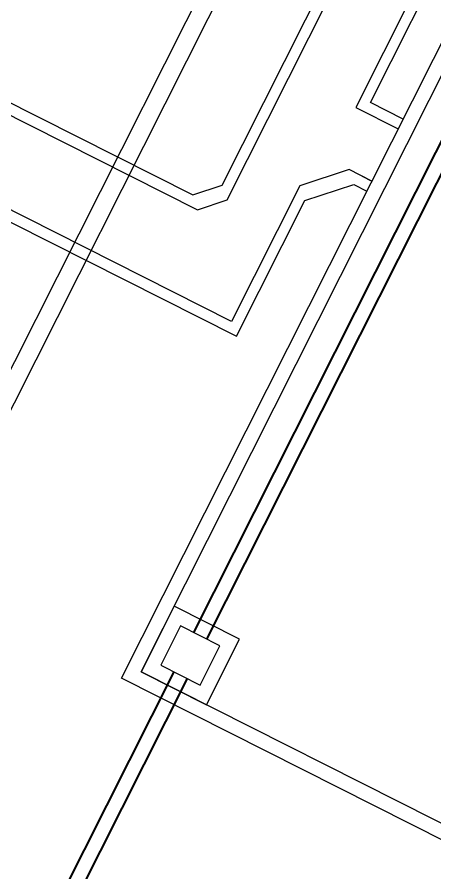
# Model space of a CAD drawing. Header units: metres. Extents: x 0 to 547597, y 0 to 1844684.
# Drawn here: x 543426.63 to 543432.33, y 1844536.31 to 1844547.98 of the extents above; entities that cross this region are included whole.
import ezdxf

# ---------------------------------------------------------------- set-up
doc = ezdxf.new("R2010")
doc.units = ezdxf.units.M
for name, pattern in [('DASHED', [0.75, 0.5, -0.25]), ('DASHED2', [0.375, 0.25, -0.125]), ('HIDDEN', [0.375, 0.25, -0.125]), ('HIDDEN2', [0.1875, 0.125, -0.0625])]:
    doc.linetypes.add(name, pattern=pattern)
for name, color, linetype in [('5_Thep', 4, 'Continuous'), ('DUONGOTO', 3, 'Continuous'), ('Muongcap', 11, 'Continuous'), ('MuongcapTL', 8, 'HIDDEN2'), ('TB220kVtuonglai', 8, 'DASHED'), ('TUONG RAO', 61, 'Continuous')]:
    doc.layers.add(name, color=color, linetype=linetype)
doc.layers.add('HT-PCCC', color=6, linetype='Continuous', lineweight=40)

# ---------------------------------------------------------------- blocks, each defined once
blk = doc.blocks.new('mb moiTQK')
at = {"layer": 'DUONGOTO'}
for points in [[(-15.5, -91), (-161, -91, -0.414216), (-169, -83), (-169, -44.5, -0.414211), (-161, -36.5), (-12.5, -36.5, -0.414214), (-7.5, -41.5), (-7.5, -83, -0.414214)], [(-15.5, -90.75), (-161, -90.75, -0.414216), (-168.75, -83), (-168.75, -44.5, -0.414211), (-161, -36.75), (-12.5, -36.75, -0.414214), (-7.75, -41.5), (-7.75, -83, -0.414214)]]:
    blk.add_lwpolyline(points, format="xyb", close=True, dxfattribs=at)
at = {"layer": 'HT-PCCC', "linetype": 'HIDDEN', "ltscale": 100}
for p, q in [((-47.078, -86.95), (-80.478, -86.95)), ((-46.478, -86.95), (-41.938, -86.95)), ((-47.078, -87.15), (-80.478, -87.15)), ((-46.478, -87.15), (-41.938, -87.15))]:
    blk.add_line(p, q, dxfattribs=at)
at = {"layer": 'Muongcap'}
for points in [[(-50.3, -119.2), (-52.4, -119.2), (-52.4, -89.85), (-52.7, -89.55), (-88.659, -89.55), (-88.659, -87.75)], [(-54.619, -87.75), (-54.619, -88.25), (-87.059, -88.25), (-87.559, -87.75)], [(-50.3, -118), (-50.45, -118), (-50.95, -117.5), (-50.95, -88.45), (-53.019, -88.45), (-53.519, -87.95), (-53.519, -87.75)]]:
    blk.add_lwpolyline(points, dxfattribs=at)
at = {"layer": 'MuongcapTL', "linetype": 'DASHED2', "ltscale": 1000}
blk.add_line((-53.669, -87.9), (-53.669, -87.75), dxfattribs=at)
for points in [[(-50.3, -119.05), (-52.25, -119.05), (-52.25, -89.7), (-52.55, -89.4), (-88.509, -89.4), (-88.509, -87.75)], [(-87.709, -87.75), (-87.709, -87.9), (-87.209, -88.4), (-54.469, -88.4), (-54.469, -87.75)], [(-53.669, -87.75), (-53.669, -88.1), (-53.169, -88.6), (-51.1, -88.6), (-51.1, -117.65), (-50.6, -118.15), (-50.3, -118.15)]]:
    blk.add_lwpolyline(points, dxfattribs=at)
at = {"layer": 'TB220kVtuonglai', "ltscale": 3000}
for points in [[(-47.278, -87.55), (-46.278, -87.55), (-46.278, -86.55), (-47.278, -86.55)], [(-47.078, -87.35), (-46.478, -87.35), (-46.478, -86.75), (-47.078, -86.75)]]:
    blk.add_lwpolyline(points, close=True, dxfattribs=at)
at = {"layer": 'TUONG RAO'}
for points in [[(-60.577, -77.25), (-46.078, -77.25), (-46.078, -87.75), (-60.577, -87.75)], [(-60.377, -77.45), (-46.278, -77.45), (-46.278, -87.55), (-60.377, -87.55)]]:
    blk.add_lwpolyline(points, close=True, dxfattribs=at)
blk = doc.blocks.new('ACAD-DinhViTuyenDz220kV')
blk.add_circle((543470.188, 1844560.07), 117.551)
at = {"layer": '5_Thep', "rotation": 243.2403583287449}
blk.add_blockref('mb moiTQK', (543485.661, 1844458.313), dxfattribs=at)

msp = doc.modelspace()

# ---------------------------------------------------------------- block references
msp.add_blockref('ACAD-DinhViTuyenDz220kV', (0, 0))

doc.saveas('drawing.dxf')
